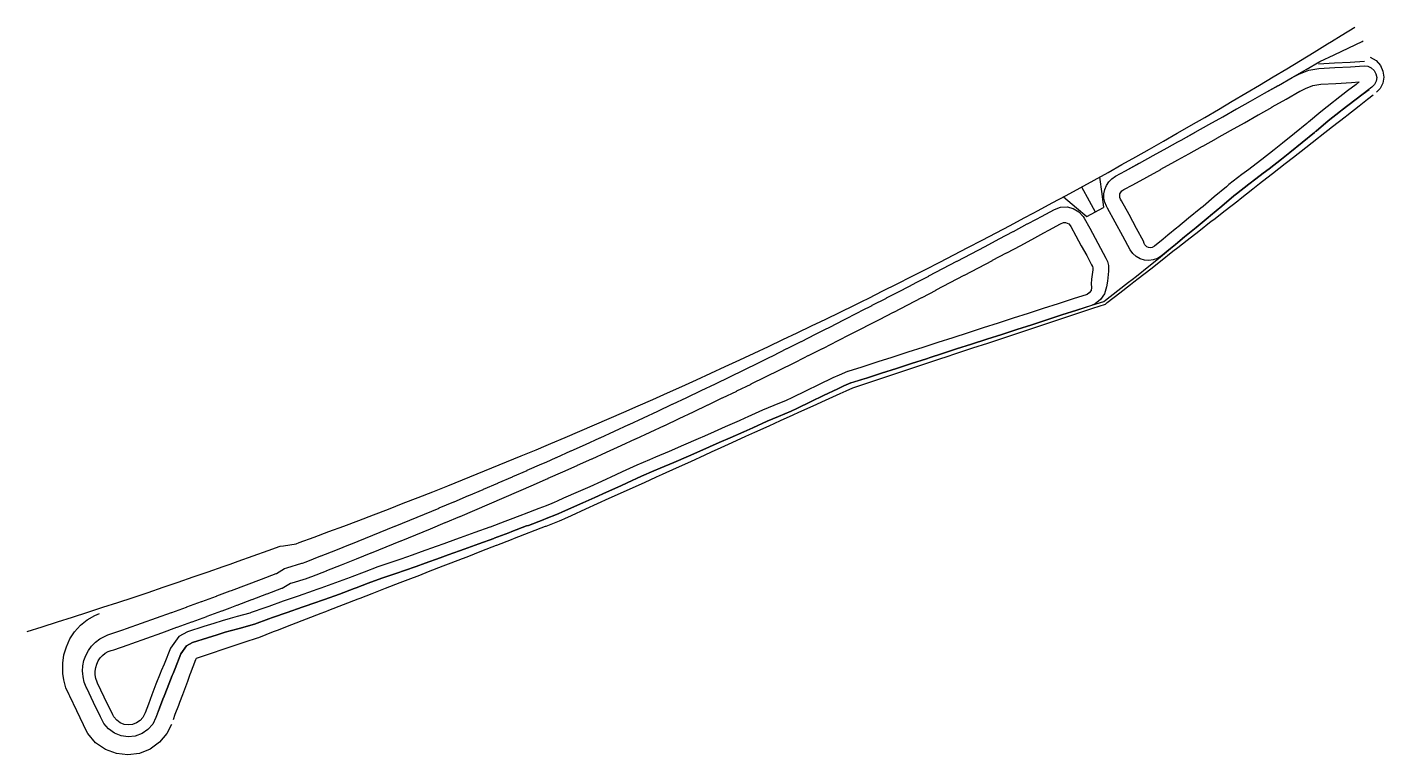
# Model space of a CAD drawing. Extents: x 386036 to 386465, y 802874 to 803105.
import ezdxf

# ---------------------------------------------------------------- set-up
doc = ezdxf.new("R2010")
doc.units = 0
doc.layers.get('0').update_dxf_attribs({"linetype": 'CONTINUOUS'})

msp = doc.modelspace()

# ---------------------------------------------------------------- linework, layer by layer
at = {"color": 9}
for p, q in [((386458.3172, 803100), (386458.6771, 803100.1723)), ((386371.19, 803044.634), (386376.457, 803047.507))]:
    msp.add_line(p, q, dxfattribs=at)
at = {"color": 1, "linetype": 'CONTINUOUS'}
for points in [[(386448.6502, 803100), (386451.6877, 803101.8741), (386455.964, 803104.529)], [(386400, 803071.0592), (386404.1708, 803073.4598), (386408.5262, 803075.9828), (386412.8745, 803078.5179), (386417.2158, 803081.065), (386421.5499, 803083.6242), (386425.877, 803086.1954), (386430.1969, 803088.7786), (386434.5095, 803091.3738), (386438.815, 803093.981), (386443.1132, 803096.6001), (386447.4041, 803099.2312), (386448.6502, 803100)], [(386400, 803034.8097), (386402.9133, 803037.0867), (386406.6407, 803040), (386410.5808, 803043.0796), (386411.3327, 803043.6673), (386415, 803046.5336), (386418.9401, 803049.6132), (386419.7522, 803050.2478), (386423.6921, 803053.3273), (386425.8322, 803055), (386428.1716, 803056.8284), (386430, 803058.2575), (386433.9399, 803061.3369), (386436.591, 803063.409), (386440.5308, 803066.4883), (386444.4707, 803069.5677), (386445, 803069.9814), (386445.0104, 803069.9896), (386445.0238, 803070), (386448.9636, 803073.0793), (386452.9035, 803076.1587), (386453.4299, 803076.5701), (386457.3698, 803079.6496), (386460, 803081.7053), (386461.8493, 803083.1507)], [(386300, 803017.757), (386302.137, 803018.8114), (386306.6445, 803021.0512), (386311.1458, 803023.3034), (386315.6408, 803025.5682), (386320.1295, 803027.8454), (386324.6119, 803030.1351), (386329.0879, 803032.4373), (386333.5575, 803034.7519), (386338.0206, 803037.0788), (386342.4773, 803039.4182), (386346.9274, 803041.7699), (386351.371, 803044.134), (386354.2387, 803045.6681), (386355.808, 803046.5104), (386360.2384, 803048.8992), (386364.6622, 803051.3002), (386369.0792, 803053.7135), (386373.4896, 803056.1391), (386377.8931, 803058.5769), (386382.2899, 803061.027), (386386.6799, 803063.4892), (386391.063, 803065.9636), (386395.4392, 803068.4502), (386399.8085, 803070.949), (386400, 803071.0592)], [(386326.0701, 803000), (386330.384, 803001.4297), (386335.1301, 803003.0028), (386339.8763, 803004.5758), (386344.6225, 803006.1488), (386349.3687, 803007.7218), (386354.1149, 803009.2948), (386358.861, 803010.8679), (386363.6072, 803012.4409), (386368.3534, 803014.0139), (386373.0996, 803015.5869), (386377.1035, 803016.9139), (386377.655, 803017.345), (386381.5949, 803020.4244), (386385, 803023.0858), (386386.0744, 803023.9256), (386387.4491, 803025), (386391.389, 803028.0794), (386394.4939, 803030.5061), (386398.4339, 803033.5856), (386400, 803034.8097)], [(386262.9688, 803000), (386265.8562, 803001.3458), (386270.4124, 803003.4849), (386274.9627, 803005.6366), (386279.5069, 803007.8009), (386284.0451, 803009.9778), (386286.9761, 803011.3921), (386288.5773, 803012.1674), (386293.1033, 803014.3695), (386297.6232, 803016.5842), (386300, 803017.757)], [(386200, 802972.1222), (386201.4635, 802972.7363), (386206.0994, 802974.6966), (386210.7299, 802976.6697), (386215.3548, 802978.6557), (386219.9743, 802980.6546), (386224.5881, 802982.6663), (386229.1964, 802984.6907), (386233.799, 802986.728), (386238.3959, 802988.7781), (386242.9871, 802990.8409), (386247.5726, 802992.9164), (386252.1522, 802995.0047), (386256.7261, 802997.1057), (386261.2941, 802999.2194), (386262.9688, 803000)], [(386300, 802991.3596), (386301.9069, 802991.9916), (386306.6531, 802993.5647), (386311.3993, 802995.1377), (386316.1454, 802996.7107), (386320.8916, 802998.2837), (386325.6378, 802999.8567), (386326.0701, 803000)], [(386200, 802946.6418), (386204.2403, 802948.2847), (386205, 802948.6292), (386205.9431, 802949.0569), (386208.0231, 802950), (386212.5773, 802952.0651), (386216.2635, 802953.7365), (386220, 802955.4308), (386224.5544, 802957.496), (386226.5838, 802958.4162), (386231.138, 802960.4813), (386235, 802962.2324), (386236.9041, 802963.0959), (386241.2442, 802965.0638), (386245.7983, 802967.1288), (386250.3524, 802969.1938), (386252.4191, 802970.131), (386255.4508, 802971.5056), (386258.9269, 802973.0818), (386263.2749, 802975.0534), (386265.1252, 802975.8924), (386266.0851, 802976.3277), (386270.6393, 802978.3927), (386274.1839, 802980), (386278.1855, 802981.8145), (386280, 802982.6373), (386284.5542, 802984.7023), (386288.5059, 802986.4941), (386293.0602, 802988.5593), (386295, 802989.4389), (386297.1607, 802990.4186), (386300, 802991.3596)], [(386100, 802934.6031), (386102.5773, 802935.5117), (386107.317, 802937.1975), (386112.052, 802938.8964), (386115.8366, 802940.265), (386116.8506, 802940.4205), (386120.9067, 802941.0485), (386121.852, 802941.3947), (386126.5752, 802943.134), (386131.2937, 802944.8864), (386136.0072, 802946.6519), (386140.7158, 802948.4304), (386145.4195, 802950.2221), (386150.1182, 802952.0268), (386154.8118, 802953.8445), (386159.5004, 802955.6753), (386164.1838, 802957.5191), (386168.8622, 802959.3759), (386173.5353, 802961.2456), (386178.2033, 802963.1284), (386182.866, 802965.0241), (386187.5234, 802966.9328), (386192.1755, 802968.8544), (386196.8222, 802970.7889), (386200, 802972.1222)], [(386100, 802908.4186), (386104.7485, 802909.9862), (386108.707, 802911.293), (386109.1169, 802911.4283), (386113.78, 802913.2351), (386115, 802913.7078), (386119.5351, 802915.4649), (386124.1978, 802917.2715), (386128.8604, 802919.0781), (386130, 802919.5197), (386130.2968, 802919.6347), (386131.2397, 802920), (386135.9024, 802921.8066), (386140.5651, 802923.6132), (386141.1573, 802923.8427), (386145, 802925.3315), (386149.2045, 802926.9606), (386153.8674, 802928.7673), (386156.3267, 802929.7202), (386160, 802931.1434), (386162.7796, 802932.2204), (386167.4425, 802934.0271), (386169.9535, 802935), (386173.5907, 802936.4093), (386175, 802936.9553), (386179.6627, 802938.7619), (386184.3255, 802940.5686), (386184.4018, 802940.5982), (386189.0649, 802942.4049), (386190, 802942.7672), (386194.6631, 802944.574), (386195.213, 802944.787), (386199.8757, 802946.5936), (386200, 802946.6418)], [(386035.7485, 802913.3001), (386040.5501, 802914.8003), (386045.3476, 802916.3138), (386050.1408, 802917.8407), (386054.9298, 802919.3808), (386059.7145, 802920.9343), (386064.4949, 802922.501), (386069.2708, 802924.081), (386074.0424, 802925.6743), (386078.8096, 802927.2808), (386083.5722, 802928.9006), (386088.3303, 802930.5336), (386093.0839, 802932.1798), (386097.8329, 802933.8392), (386100, 802934.6031)], [(386087.4797, 802900), (386089.1327, 802904.4173), (386089.3094, 802904.8894), (386089.6443, 802905), (386094.3929, 802906.5676), (386097.4298, 802907.5702), (386100, 802908.4186)], [(386082.0292, 802885.4343), (386082.6509, 802887.0958), (386083.7377, 802890), (386084.0814, 802890.9186), (386085, 802893.3734), (386086.5683, 802897.5645), (386087.38, 802899.7336), (386087.4797, 802900)]]:
    msp.add_lwpolyline(points, dxfattribs=at)
at = {"color": 9, "linetype": 'CONTINUOUS'}
for points in [[(386400, 803068.229), (386401.0385, 803068.8051), (386405.443, 803071.2567), (386409.8442, 803073.7149), (386414.242, 803076.1796), (386418.6366, 803078.651), (386423.028, 803081.1289), (386427.4161, 803083.6134), (386431.8009, 803086.1046), (386436.1825, 803088.6024), (386440.561, 803091.1068), (386444.9362, 803093.6178), (386449.5178, 803095.7948), (386454.0981, 803097.9797), (386458.3172, 803100)], [(386444.4823, 803092.9059), (386449.5672, 803093.2061), (386454.559, 803093.4978), (386459.0528, 803093.7488)], [(386460.9052, 803095.0044), (386462.7184, 803093.9223), (386464.0813, 803092.4112), (386464.916, 803090.6212), (386465.1981, 803088.7089), (386464.8849, 803086.8288), (386464.0316, 803085.1468), (386462.8977, 803083.9881)], [(386407.8811, 803066.8914), (386412.2473, 803069.33), (386412.2823, 803069.3496), (386416.6512, 803071.7981), (386416.6866, 803071.818), (386421.0519, 803074.2728), (386421.0875, 803074.2929), (386425.4493, 803076.7541), (386425.4852, 803076.7744), (386429.8433, 803079.2419), (386429.8796, 803079.2625), (386434.2342, 803081.7364), (386434.2708, 803081.7572), (386438.6218, 803084.2375), (386438.6553, 803084.2566), (386440.3983, 803085.1462), (386442.7129, 803086.0594), (386445.2648, 803086.4532), (386449.9465, 803086.7171), (386454.9383, 803087.0089), (386457.4245, 803087.1807), (386456.3935, 803086.4167), (386453.7241, 803084.3939), (386449.7441, 803081.3485), (386449.2053, 803080.9363), (386445.225, 803077.7426), (386441.2992, 803074.5023), (386441.2831, 803074.4886), (386441.2716, 803074.4787), (386440.7656, 803074.0454), (386436.9573, 803070.8775), (386436.956, 803070.8764), (386433.1025, 803067.8059), (386430.4867, 803065.7111), (386426.5878, 803062.6613), (386424.7638, 803061.2629), (386422.4231, 803059.4926), (386420.2273, 803057.8684), (386416.1711, 803054.7071), (386415.3551, 803054.0364), (386411.5025, 803050.7825), (386411.4999, 803050.7803), (386407.9829, 803047.8045), (386407.2531, 803047.2084), (386403.3687, 803044.0492), (386400, 803041.2732)], [(386400, 803036.4129), (386402.0941, 803038.1348), (386405.7462, 803041.1444), (386409.6266, 803044.3004), (386410.3659, 803044.9042), (386413.9222, 803047.9126), (386417.7452, 803051.1419), (386418.5417, 803051.7966), (386422.4861, 803054.8703), (386424.6707, 803056.4861), (386427.0391, 803058.2773), (386428.8809, 803059.6894), (386432.8196, 803062.7703), (386435.4462, 803064.8737), (386439.3567, 803067.9906), (386443.2025, 803071.1902), (386443.7133, 803071.6276), (386443.7234, 803071.6363), (386443.7363, 803071.6473), (386447.5944, 803074.8312), (386451.4945, 803077.9613), (386452.0252, 803078.3674), (386455.9967, 803081.4063), (386458.6577, 803083.4227), (386460.5315, 803084.8368)], [(386380.2059, 803057.3225), (386383.3873, 803059.064), (386387.8051, 803061.4895), (386392.2196, 803063.9215), (386396.6307, 803066.36), (386400, 803068.229)], [(386400, 803062.5112), (386403.4294, 803064.4135), (386403.464, 803064.4327), (386407.84, 803066.8685), (386407.8748, 803066.8879)], [(386400, 803041.2732), (386399.7086, 803041.0331), (386396.8595, 803038.6903), (386395.3217, 803037.4346), (386392.6102, 803035.1973), (386391.8159, 803034.805), (386391.2463, 803034.7322), (386390.7022, 803034.7975), (386390.2172, 803034.9864), (386389.8199, 803035.2764), (386389.5322, 803035.6383), (386389.3676, 803036.0378), (386389.1101, 803036.803), (386386.9355, 803040.8275), (386384.541, 803045.2172), (386382.1465, 803049.6069), (386381.8868, 803050.0772), (386381.6566, 803050.5851), (386381.5768, 803050.9686), (386381.5734, 803051.3604), (386381.6463, 803051.7453), (386381.7929, 803052.1086), (386382.0075, 803052.4363), (386382.2818, 803052.7159), (386382.9114, 803053.1186), (386385.7899, 803054.6791), (386390.1774, 803057.0879), (386390.2115, 803057.1066), (386394.5981, 803059.5232), (386394.6323, 803059.5421), (386399.0154, 803061.9651), (386399.0498, 803061.9841), (386400, 803062.5112)], [(386375.228, 803057.0696), (386375.9121, 803051.7472), (386376.4571, 803047.5075)], [(386363.8155, 803050.8443), (386367.9201, 803047.3877), (386371.1898, 803044.6342)], [(386300, 803009.2102), (386301.033, 803009.7389), (386301.0692, 803009.7574), (386305.5242, 803012.0453), (386305.5601, 803012.0637), (386310.0118, 803014.3582), (386310.0473, 803014.3765), (386314.4957, 803016.6774), (386314.5309, 803016.6957), (386318.9759, 803019.0031), (386319.0109, 803019.0212), (386323.4525, 803021.3351), (386323.4873, 803021.3532), (386327.9256, 803023.6735), (386327.9601, 803023.6916), (386332.395, 803026.0184), (386332.4293, 803026.0364), (386336.8608, 803028.3696), (386336.895, 803028.3876), (386341.3231, 803030.7273), (386341.3572, 803030.7453), (386345.7819, 803033.0914), (386345.8158, 803033.1094), (386350.2371, 803035.462), (386350.2709, 803035.48), (386354.6887, 803037.839), (386354.7225, 803037.857), (386357.6002, 803039.398), (386359.1762, 803040.2434), (386362.8201, 803042.2426), (386363.8321, 803042.6584), (386364.4191, 803042.6878), (386364.9894, 803042.5452), (386365.4935, 803042.2431), (386365.8881, 803041.8074), (386366.0743, 803041.4902), (386367.6969, 803038.508), (386369.4135, 803035.3611), (386371.1301, 803032.2141), (386372.6988, 803029.361), (386372.9879, 803028.7431), (386373.0698, 803028.3991), (386373.0899, 803028.0462), (386373.058, 803027.6876), (386372.7054, 803024.7865), (386372.536, 803023.2647), (386372.6883, 803022.1024), (386372.5091, 803021.2122), (386371.9408, 803020.4012), (386371.2452, 803019.9617), (386366.8767, 803018.5601), (386362.1186, 803017.0232), (386357.3604, 803015.4863), (386352.6023, 803013.9493), (386347.8441, 803012.4124), (386343.086, 803010.8755), (386338.3279, 803009.3385), (386333.5697, 803007.8016), (386328.8116, 803006.2647), (386324.0535, 803004.7277), (386319.2953, 803003.1908), (386314.5372, 803001.6539), (386309.779, 803000.1169), (386309.417, 803000)], [(386321.6293, 803000), (386325.2073, 803001.1557), (386329.9654, 803002.6927), (386334.7235, 803004.2296), (386339.4817, 803005.7665), (386344.2398, 803007.3035), (386348.998, 803008.8404), (386353.7561, 803010.3773), (386358.5142, 803011.9142), (386363.2724, 803013.4512), (386368.0305, 803014.9881), (386372.7886, 803016.525), (386376.5517, 803017.6949), (386377.0694, 803018.0942), (386381.0327, 803021.1437), (386384.4177, 803023.8308), (386385.4853, 803024.6793), (386386.8513, 803025.7649), (386390.7595, 803028.8849), (386393.823, 803031.3645), (386397.6972, 803034.5282), (386399.2372, 803035.7857), (386400, 803036.4129)], [(386281.8594, 803000), (386283.0148, 803000.5787), (386283.0523, 803000.5975), (386287.5299, 803002.8556), (386287.5672, 803002.8744), (386290.4882, 803004.3559), (386292.0796, 803005.1654), (386296.5381, 803007.4388), (386296.5746, 803007.4574), (386300, 803009.2102)], [(386223.7877, 802972.1412), (386228.3314, 802974.2304), (386228.3726, 802974.2493), (386232.923, 802976.3569), (386232.9639, 802976.3758), (386237.5084, 802978.4961), (386237.549, 802978.515), (386242.0875, 802980.6479), (386242.1278, 802980.6668), (386246.6605, 802982.8122), (386246.7004, 802982.8312), (386251.2271, 802984.9892), (386251.2668, 802985.0081), (386255.7874, 802987.1787), (386255.8268, 802987.1976), (386260.3414, 802989.3808), (386260.3805, 802989.3997), (386264.889, 802991.5954), (386264.9278, 802991.6143), (386269.4302, 802993.8225), (386269.4686, 802993.8414), (386273.9649, 802996.0621), (386274.003, 802996.0809), (386278.4931, 802998.3142), (386278.5309, 802998.333), (386281.8594, 803000)], [(386300, 802993.0331), (386301.4166, 802993.4711), (386306.1747, 802995.008), (386310.9328, 802996.5449), (386315.691, 802998.0819), (386320.4491, 802999.6188), (386321.6293, 803000)], [(386309.417, 803000), (386305.0209, 802998.58), (386300.2853, 802997.0503), (386300, 802996.9621)], [(386300, 802996.9621), (386295.53, 802995.5802), (386295.3981, 802995.5394), (386292.7718, 802994.4319), (386290.7823, 802993.527), (386286.2134, 802991.3573), (386282.29, 802989.4612), (386277.7883, 802987.2696), (386277.7871, 802987.269), (386276.0554, 802986.4323), (386272.1393, 802984.7762), (386268.5088, 802983.2728), (386263.8792, 802981.1906), (386262.9304, 802980.7594), (386261.101, 802979.9525), (386256.7221, 802978.0427), (386253.2236, 802976.4898), (386250.1827, 802975.1401), (386248.1091, 802974.2217), (386243.536, 802972.1974), (386239.0083, 802970.19), (386234.6791, 802968.4013), (386232.7164, 802967.6229), (386228.7091, 802965.9034), (386224.115, 802963.7748), (386222.0946, 802962.8342), (386217.5891, 802960.7454), (386213.8786, 802959.0915), (386210.1772, 802957.4777), (386205.5653, 802955.4494), (386203.4742, 802954.4999), (386202.5314, 802954.0723), (386201.818, 802953.7486), (386200, 802953.0469)], [(386200, 802949.0243), (386203.3395, 802950.317), (386204.082, 802950.6538), (386205.0251, 802951.0815), (386207.1045, 802952.0257), (386211.6823, 802954.0389), (386215.3928, 802955.6567), (386219.1402, 802957.3271), (386223.6772, 802959.4304), (386225.6975, 802960.3709), (386230.2346, 802962.4736), (386234.1321, 802964.1464), (386236.0779, 802964.9179), (386240.4847, 802966.7388), (386245.0563, 802968.7653), (386249.6289, 802970.7894), (386251.7039, 802971.7083), (386254.7465, 802973.0588), (386258.2351, 802974.6073), (386262.6117, 802976.5162), (386264.4705, 802977.3361), (386265.4301, 802977.7722), (386269.9904, 802979.8238), (386273.5884, 802981.3134), (386277.6355, 802983.0274), (386279.4302, 802983.894), (386283.9279, 802986.0836), (386287.8357, 802987.9722), (386292.3535, 802990.1179), (386294.2922, 802990.9998), (386296.5246, 802991.9587), (386300, 802993.0331)], [(386200, 802961.4498), (386200.6542, 802961.7375), (386200.6972, 802961.7564), (386205.2821, 802963.7878), (386205.3248, 802963.8068), (386209.9041, 802965.8509), (386209.9465, 802965.8699), (386214.52, 802967.9267), (386214.5621, 802967.9457), (386219.1299, 802970.0153), (386219.1717, 802970.0342), (386223.7876, 802972.1411)], [(386100, 802920.7811), (386102.1738, 802921.5893), (386102.2235, 802921.6078), (386106.9191, 802923.3683), (386106.9685, 802923.3869), (386111.6591, 802925.1605), (386111.7082, 802925.179), (386116.3939, 802926.9657), (386116.4565, 802926.9896), (386119.098, 802928.551), (386119.5927, 802928.7269), (386124.1386, 802930.067), (386124.3539, 802930.131), (386125.8503, 802930.6882), (386130.5432, 802932.5224), (386130.5909, 802932.541), (386135.2564, 802934.3796), (386135.3038, 802934.3983), (386139.9642, 802936.2499), (386140.0113, 802936.2686), (386144.6665, 802938.1331), (386144.7132, 802938.1518), (386149.3633, 802940.0292), (386149.4097, 802940.048), (386154.0545, 802941.9383), (386154.1007, 802941.9571), (386158.7402, 802943.8604), (386158.786, 802943.8792), (386163.4203, 802945.7953), (386163.4658, 802945.8141), (386168.0946, 802947.7431), (386168.1398, 802947.762), (386172.7634, 802949.7038), (386172.8082, 802949.7227), (386177.4263, 802951.6774), (386177.4709, 802951.6963), (386182.0836, 802953.6638), (386182.1278, 802953.6827), (386186.735, 802955.663), (386186.779, 802955.6819), (386191.3806, 802957.675), (386191.4243, 802957.694), (386196.0204, 802959.6999), (386196.0637, 802959.7188), (386200, 802961.4498)], [(386200, 802953.0469), (386197.7243, 802952.1686), (386193.0702, 802950.3875), (386192.5199, 802950.1788), (386187.8441, 802948.405), (386186.9086, 802948.0501), (386182.2886, 802946.3167), (386182.2122, 802946.2893), (386177.5042, 802944.6029), (386177.5032, 802944.6025), (386172.7782, 802942.9017), (386171.3535, 802942.3806), (386167.6987, 802941.0437), (386165.1749, 802940.1331), (386160.4725, 802938.4521), (386160.4712, 802938.4516), (386157.6594, 802937.4191), (386154.0036, 802936.1234), (386151.5247, 802935.2922), (386146.7832, 802933.702), (386146.7784, 802933.7004), (386142.4282, 802932.0805), (386138.5658, 802930.6232), (386137.9716, 802930.399), (386133.3196, 802928.6437), (386128.6774, 802926.9722), (386127.7277, 802926.6434), (386127.4267, 802926.5393), (386126.2711, 802926.1392), (386121.5452, 802924.5033), (386121.5426, 802924.5024), (386116.8158, 802922.8638), (386116.8133, 802922.8629), (386112.2025, 802921.228), (386110.9689, 802920.7906), (386106.6192, 802919.2449), (386106.2408, 802919.1324), (386102.2674, 802917.9994), (386100, 802917.3556)], [(386100, 802913.4535), (386103.295, 802914.3891), (386107.3072, 802915.5333), (386107.7039, 802915.6513), (386112.2233, 802917.2526), (386113.457, 802917.6901), (386118.0428, 802919.3162), (386122.7705, 802920.9552), (386127.499, 802922.592), (386128.6546, 802922.992), (386128.9556, 802923.0962), (386129.9118, 802923.4272), (386134.618, 802925.1216), (386139.2967, 802926.8869), (386139.8909, 802927.1112), (386143.7468, 802928.566), (386147.9721, 802930.1415), (386152.7183, 802931.7332), (386155.2215, 802932.5727), (386158.9361, 802933.8892), (386161.7348, 802934.9169), (386166.4452, 802936.6008), (386168.979, 802937.515), (386172.643, 802938.8553), (386174.0626, 802939.3746), (386178.769, 802941.0687), (386183.4781, 802942.7555), (386183.5553, 802942.7831), (386188.2378, 802944.5396), (386189.1755, 802944.8953), (386193.8513, 802946.6691), (386194.4027, 802946.8782), (386199.073, 802948.6655), (386200, 802949.0243)], [(386057.3092, 802900), (386057.303, 802900.7476), (386057.4628, 802901.8818), (386057.7853, 802902.9671), (386058.2597, 802903.9797), (386058.8717, 802904.898), (386059.6041, 802905.7029), (386060.4368, 802906.3784), (386061.3476, 802906.9117), (386062.3126, 802907.2937), (386063.1645, 802907.5315), (386067.7007, 802909.1141), (386068.8682, 802909.5225), (386073.5946, 802911.1906), (386073.6462, 802911.2088), (386078.3704, 802912.8908), (386078.4217, 802912.9091), (386083.1413, 802914.6042), (386083.1922, 802914.6225), (386087.9071, 802916.3308), (386087.9577, 802916.3491), (386092.6678, 802918.0705), (386092.7181, 802918.0889), (386097.4234, 802919.8233), (386097.4734, 802919.8418), (386100, 802920.7811)], [(386047.0755, 802900), (386047.0031, 802900.6083), (386047.06, 802903.2456), (386047.4127, 802905.885), (386048.1616, 802908.4661), (386049.2903, 802910.9312), (386050.7827, 802913.2213), (386052.6285, 802915.2613), (386054.7978, 802916.9694), (386057.2028, 802918.337), (386058.6508, 802918.9715)], [(386100, 802917.3556), (386097.4589, 802916.6341), (386097.455, 802916.6329), (386094.7993, 802915.8636), (386091.6902, 802914.891), (386086.5321, 802913.193), (386083.787, 802911.7149), (386081.1316, 802908.0011), (386079.0908, 802902.9621), (386078.1994, 802900.8182), (386077.8747, 802900)], [(386081.9244, 802900), (386082.5632, 802901.5361), (386084.4154, 802906.1825), (386086.1438, 802908.7933), (386088.0701, 802909.7687), (386092.8262, 802911.3132), (386095.8788, 802912.2684), (386098.4803, 802913.022), (386100, 802913.4535)], [(386081.4066, 802883.8101), (386079.9194, 802880.9797), (386077.6007, 802878.2224), (386074.6965, 802876.0382), (386071.292, 802874.6982), (386067.6467, 802874.2462), (386063.986, 802874.6878), (386060.5105, 802875.9811), (386057.4402, 802878.1032), (386055.0087, 802880.9558), (386054.1731, 802882.4196), (386053.5733, 802883.7446), (386051.476, 802888.1588), (386051.4495, 802888.2145), (386049.2428, 802892.7728), (386049.0399, 802893.1895), (386048.0092, 802895.4858), (386047.3134, 802898.0025), (386047.0755, 802900)], [(386077.8747, 802900), (386076.5213, 802896.5898), (386075.5817, 802894.1221), (386075.2327, 802893.2053), (386074.1256, 802890.2955), (386073.1169, 802887.5685), (386072.3934, 802886.1094), (386071.5004, 802885.0943), (386070.3866, 802884.3279), (386069.1194, 802883.8564), (386067.7755, 802883.7084), (386066.4361, 802883.8929), (386065.1822, 802884.3987), (386064.0897, 802885.1952), (386063.2245, 802886.2342), (386062.8623, 802886.8889), (386062.4008, 802887.8896), (386060.177, 802892.4257), (386060.1504, 802892.4799), (386058.0146, 802896.9574), (386057.8698, 802897.2604), (386057.4949, 802898.4331), (386057.3126, 802899.5893), (386057.3092, 802900)], [(386077.0187, 802887.3092), (386077.6381, 802888.9716), (386078.7408, 802891.8698), (386079.0898, 802892.7865), (386080.0224, 802895.236), (386081.6734, 802899.3962), (386081.9244, 802900)]]:
    msp.add_lwpolyline(points, dxfattribs=at)
at = {"color": 3, "linetype": 'CONTINUOUS'}
for points in [[(386405.443, 803071.2567), (386409.8091, 803073.6953), (386409.8442, 803073.7149), (386414.2067, 803076.1598), (386414.242, 803076.1796), (386418.601, 803078.631), (386418.6366, 803078.651), (386422.9921, 803081.1086), (386423.028, 803081.1289), (386427.3798, 803083.5929), (386427.4161, 803083.6134), (386431.7643, 803086.0838), (386431.8009, 803086.1046), (386436.1456, 803088.5813), (386436.1825, 803088.6024), (386438.3204, 803089.694), (386441.4022, 803090.8846), (386444.6629, 803091.4169), (386449.6547, 803091.7086), (386454.6466, 803092.0004), (386458.9527, 803092.2521), (386460.1385, 803092.1317), (386461.2266, 803091.6452), (386462.1071, 803090.8419), (386462.6911, 803089.8029), (386462.9195, 803088.6331), (386462.7693, 803087.4508), (386462.2557, 803086.3752), (386461.4305, 803085.5152), (386458.6577, 803083.4227), (386455.9967, 803081.4063), (386452.0252, 803078.3674), (386451.4945, 803077.9613), (386447.5944, 803074.8312), (386443.7372, 803071.6481), (386443.7234, 803071.6363), (386443.7133, 803071.6276), (386443.2025, 803071.1902), (386439.358, 803067.9918), (386439.3567, 803067.9906), (386435.4462, 803064.8737), (386432.8196, 803062.7703), (386428.8809, 803059.6894), (386427.0391, 803058.2773), (386424.6707, 803056.4861), (386422.4861, 803054.8703), (386418.5417, 803051.7966), (386417.7452, 803051.1419), (386413.9248, 803047.9148), (386413.9222, 803047.9126), (386410.3659, 803044.9042), (386409.6266, 803044.3004), (386405.7468, 803041.1449), (386402.0941, 803038.1348), (386400, 803036.4129)], [(386400, 803068.229), (386401.0039, 803068.7859), (386401.0385, 803068.8051), (386405.4082, 803071.2373), (386405.443, 803071.2567)], [(386400, 803036.4129), (386399.2372, 803035.7857), (386397.6972, 803034.5282), (386394.7362, 803032.1036), (386393.541, 803031.3359), (386392.2075, 803030.8462), (386390.7995, 803030.6578), (386389.3842, 803030.7799), (386388.0292, 803031.2064), (386386.7992, 803031.9172), (386385.753, 803032.8781), (386384.9406, 803034.0434), (386382.5461, 803038.4331), (386380.1516, 803042.8228), (386377.7571, 803047.2125), (386377.4202, 803047.8301), (386376.8847, 803049.0923), (386376.6054, 803050.4347), (386376.5932, 803051.8058), (386376.8486, 803053.153), (386377.3616, 803054.4245), (386378.1126, 803055.5716), (386379.0729, 803056.5504), (386380.2055, 803057.3231), (386383.3873, 803059.064), (386387.7711, 803061.4708), (386387.8051, 803061.4895), (386392.1854, 803063.9026), (386392.2196, 803063.9215), (386396.5963, 803066.341), (386396.6307, 803066.36), (386400, 803068.229)], [(386369.5218, 803053.9569), (386371.9161, 803049.5675), (386373.8234, 803046.0708)], [(386300, 803014.8291), (386303.24, 803016.4931), (386303.2758, 803016.5115), (386307.7211, 803018.8026), (386307.7566, 803018.8209), (386312.1985, 803021.1185), (386312.2337, 803021.1367), (386316.6723, 803023.4408), (386316.7072, 803023.4589), (386321.1425, 803025.7695), (386321.1772, 803025.7875), (386325.609, 803028.1045), (386325.6435, 803028.1226), (386330.072, 803030.446), (386330.1063, 803030.464), (386334.5314, 803032.7939), (386334.5656, 803032.8118), (386338.9873, 803035.1481), (386339.0213, 803035.1661), (386343.4396, 803037.5089), (386343.4735, 803037.5268), (386347.8884, 803039.876), (386347.9221, 803039.894), (386352.3336, 803042.2496), (386352.3673, 803042.2676), (386355.2378, 803043.8047), (386356.8091, 803044.6476), (386360.915, 803046.8655), (386362.851, 803047.5612), (386364.9056, 803047.664), (386366.9014, 803047.1652), (386368.666, 803046.1077), (386370.047, 803044.5829), (386370.3697, 803044.0493), (386372.0863, 803040.9024), (386373.8029, 803037.7554), (386375.5195, 803034.6085), (386377.2361, 803031.4615), (386377.7304, 803030.3271), (386378.0171, 803029.1234), (386378.0874, 803027.888), (386378.0408, 803027.273), (386377.6696, 803024.189), (386377.4426, 803022.3031), (386376.8221, 803020.1497), (386375.5529, 803018.3027), (386373.765, 803016.9515), (386372.6444, 803016.4785), (386368.0305, 803014.9881), (386363.2724, 803013.4512), (386358.5142, 803011.9142), (386353.7561, 803010.3773), (386348.998, 803008.8404), (386344.2398, 803007.3035), (386339.4817, 803005.7665), (386334.7235, 803004.2296), (386329.9654, 803002.6927), (386325.2073, 803001.1557), (386321.6293, 803000)], [(386270.647, 803000), (386271.7507, 803000.5451), (386271.7887, 803000.5639), (386276.2664, 803002.791), (386276.3042, 803002.8098), (386280.7757, 803005.0493), (386280.8131, 803005.068), (386285.2784, 803007.32), (386285.3156, 803007.3387), (386288.2232, 803008.8135), (386289.8116, 803009.6214), (386294.2668, 803011.8931), (386294.3033, 803011.9117), (386298.7553, 803014.1899), (386298.7914, 803014.2084), (386300, 803014.8291)], [(386221.6989, 802976.684), (386226.2426, 802978.7732), (386226.2837, 802978.792), (386230.8216, 802980.8939), (386230.8624, 802980.9128), (386235.3944, 802983.0272), (386235.4348, 802983.0461), (386239.961, 802985.1731), (386240.0011, 802985.192), (386244.5213, 802987.3315), (386244.5612, 802987.3504), (386249.0754, 802989.5025), (386249.115, 802989.5214), (386253.6232, 802991.6861), (386253.6625, 802991.7049), (386258.1647, 802993.8821), (386258.2036, 802993.9009), (386262.6997, 802996.0906), (386262.7384, 802996.1095), (386267.2284, 802998.3116), (386267.2668, 802998.3304), (386270.647, 803000)], [(386321.6293, 803000), (386320.4491, 802999.6188), (386315.691, 802998.0819), (386310.9328, 802996.5449), (386306.1747, 802995.008), (386301.4166, 802993.4711), (386300, 802993.0331)], [(386300, 802993.0331), (386296.6387, 802991.9939), (386296.5246, 802991.9587), (386294.2922, 802990.9998), (386292.3535, 802990.1179), (386287.8361, 802987.9724), (386283.9279, 802986.0836), (386279.4314, 802983.8946), (386279.4302, 802983.894), (386277.6355, 802983.0274), (386273.5884, 802981.3134), (386269.9904, 802979.8238), (386265.4301, 802977.7722), (386264.4705, 802977.3361), (386262.6117, 802976.5162), (386258.2351, 802974.6073), (386254.7465, 802973.0588), (386251.7039, 802971.7083), (386249.6289, 802970.7894), (386245.0563, 802968.7653), (386240.4847, 802966.7388), (386236.0779, 802964.9179), (386234.1321, 802964.1464), (386230.2346, 802962.4736), (386225.6975, 802960.3709), (386223.6772, 802959.4304), (386219.1402, 802957.3271), (386215.3928, 802955.6567), (386211.6823, 802954.0389), (386207.1045, 802952.0257), (386205.0251, 802951.0815), (386204.082, 802950.6538), (386203.3395, 802950.317), (386200, 802949.0243)], [(386200, 802966.9163), (386203.2566, 802968.3592), (386203.2993, 802968.3781), (386207.8659, 802970.4167), (386207.9082, 802970.4355), (386212.4691, 802972.4868), (386212.5111, 802972.5057), (386217.0664, 802974.5696), (386217.1081, 802974.5885), (386221.6989, 802976.684)], [(386100, 802926.1155), (386100.4314, 802926.2759), (386100.481, 802926.2943), (386105.1637, 802928.0501), (386105.2129, 802928.0685), (386109.8907, 802929.8373), (386109.9396, 802929.8558), (386114.6125, 802931.6376), (386114.6611, 802931.6561), (386117.2108, 802933.1812), (386117.9231, 802933.4399), (386122.7179, 802934.8609), (386122.8886, 802934.9115), (386124.0651, 802935.3586), (386128.7229, 802937.1793), (386128.7705, 802937.1979), (386133.4232, 802939.0314), (386133.4705, 802939.0501), (386138.1181, 802940.8966), (386138.165, 802940.9152), (386142.8075, 802942.7746), (386142.8541, 802942.7933), (386147.4914, 802944.6656), (386147.5377, 802944.6843), (386152.1697, 802946.5695), (386152.2157, 802946.5882), (386156.8425, 802948.4863), (386156.8882, 802948.505), (386161.5097, 802950.4159), (386161.5551, 802950.4347), (386166.1713, 802952.3584), (386166.2164, 802952.3772), (386170.8272, 802954.3137), (386170.872, 802954.3325), (386175.4774, 802956.2819), (386175.5218, 802956.3007), (386180.1218, 802958.2629), (386180.166, 802958.2817), (386184.7605, 802960.2566), (386184.8043, 802960.2755), (386189.3933, 802962.2631), (386189.4369, 802962.282), (386194.0203, 802964.2824), (386194.0635, 802964.3013), (386198.6414, 802966.3145), (386198.6844, 802966.3333), (386200, 802966.9163)], [(386200, 802949.0243), (386199.073, 802948.6655), (386194.4027, 802946.8782), (386193.8513, 802946.6691), (386189.1755, 802944.8953), (386188.2378, 802944.5396), (386183.5554, 802942.7831), (386183.4781, 802942.7555), (386178.7701, 802941.069), (386178.769, 802941.0687), (386174.0635, 802939.3749), (386172.643, 802938.8553), (386168.979, 802937.515), (386166.4452, 802936.6008), (386161.7361, 802934.9174), (386161.7348, 802934.9169), (386158.9361, 802933.8892), (386155.2215, 802932.5727), (386152.7183, 802931.7332), (386147.9768, 802930.1431), (386147.9721, 802930.1415), (386143.7468, 802928.566), (386139.8909, 802927.1112), (386139.2967, 802926.8869), (386134.618, 802925.1216), (386129.9127, 802923.4275), (386128.9556, 802923.0962), (386128.6546, 802922.992), (386127.499, 802922.592), (386122.7731, 802920.9561), (386122.7705, 802920.9552), (386118.0454, 802919.3171), (386118.0428, 802919.3162), (386113.457, 802917.6901), (386112.2233, 802917.2526), (386107.7039, 802915.6513), (386107.3072, 802915.5333), (386103.295, 802914.3891), (386100, 802913.4535)], [(386053.3521, 802900), (386053.2927, 802900.6934), (386053.3934, 802902.4153), (386053.7399, 802904.1051), (386054.3252, 802905.7277), (386055.137, 802907.2496), (386056.1586, 802908.6395), (386057.369, 802909.8685), (386058.743, 802910.9112), (386060.2524, 802911.7462), (386061.3294, 802912.1826), (386066.0498, 802913.8337), (386067.2147, 802914.2412), (386071.9306, 802915.9055), (386071.9821, 802915.9237), (386076.6933, 802917.6011), (386076.7445, 802917.6194), (386081.4511, 802919.3099), (386081.5019, 802919.3281), (386086.2038, 802921.0317), (386086.2543, 802921.05), (386090.9514, 802922.7667), (386091.0017, 802922.785), (386095.694, 802924.5147), (386095.7439, 802924.5331), (386100, 802926.1155)], [(386100, 802913.4535), (386098.4842, 802913.023), (386098.4803, 802913.022), (386095.8788, 802912.2684), (386092.8262, 802911.3132), (386088.0701, 802909.7687), (386086.1438, 802908.7933), (386084.4154, 802906.1825), (386082.5636, 802901.537), (386081.9244, 802900)], [(386081.9244, 802900), (386081.6734, 802899.3962), (386080.0224, 802895.236), (386079.0898, 802892.7865), (386078.7408, 802891.8698), (386077.6381, 802888.9716), (386076.5357, 802886.0185), (386075.4952, 802883.9952), (386073.9924, 802882.2871), (386072.1182, 802880.9974), (386069.9858, 802880.204), (386067.7244, 802879.955), (386065.4706, 802880.2654), (386063.3606, 802881.1165), (386061.5222, 802882.4568), (386060.0664, 802884.2052), (386059.5242, 802885.1719), (386059.003, 802886.2942), (386056.8067, 802890.773), (386056.7799, 802890.8276), (386054.6267, 802895.3412), (386054.4609, 802895.6888), (386053.832, 802897.295), (386053.4399, 802898.9747), (386053.3521, 802900)]]:
    msp.add_lwpolyline(points, dxfattribs=at)

doc.saveas('drawing.dxf')
